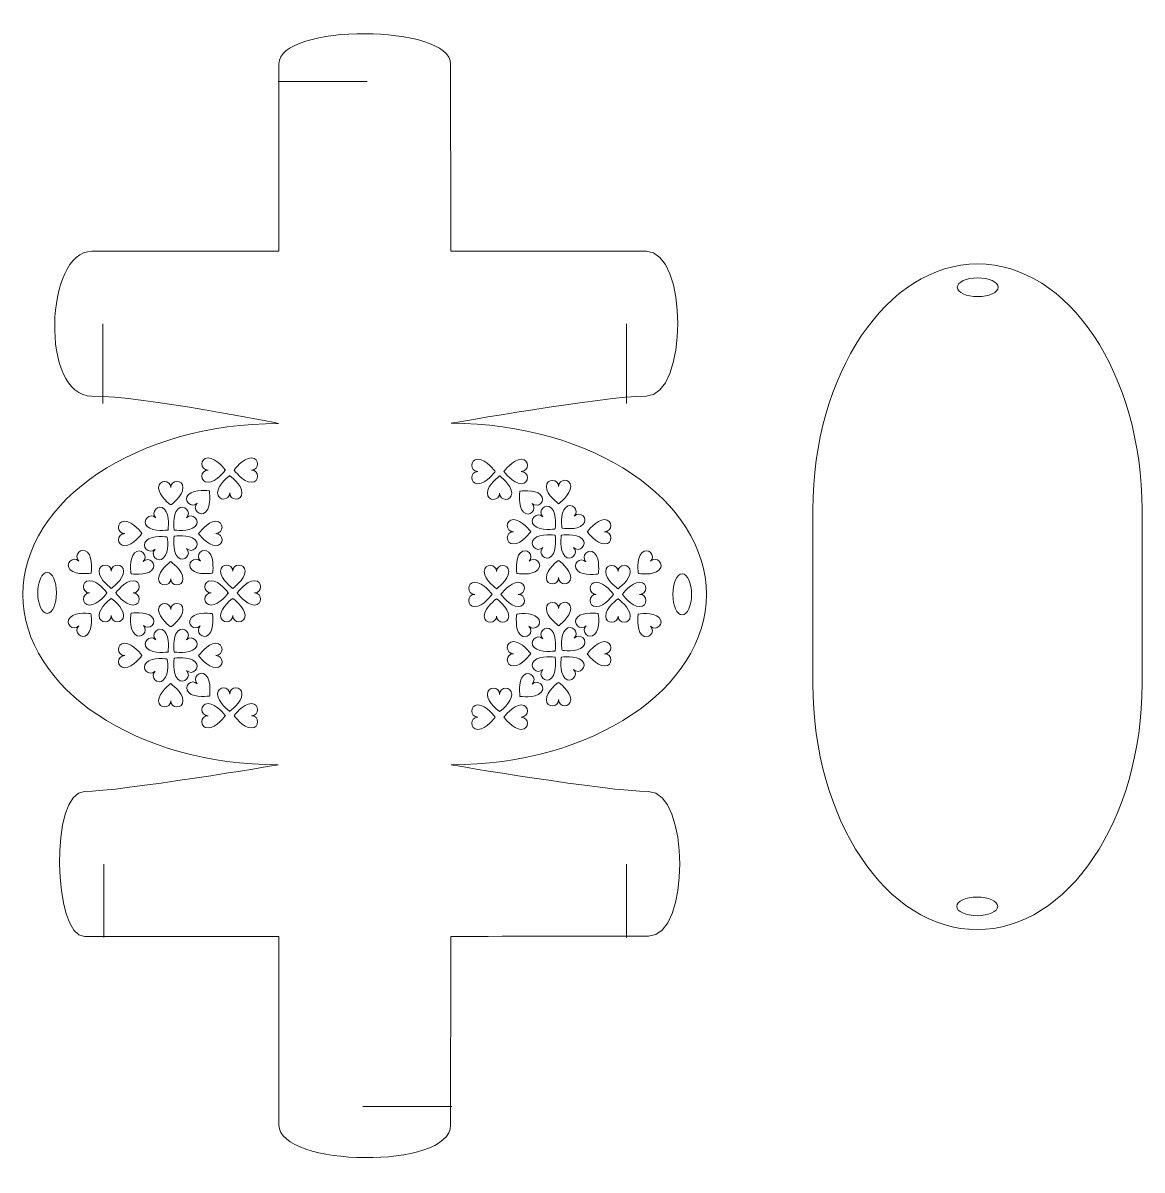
# Model space of a CAD drawing. Header units: inches. Extents: x 17 to 308, y -1 to 297.
import ezdxf

# ---------------------------------------------------------------- set-up
doc = ezdxf.new("R2010")
doc.units = ezdxf.units.IN
doc.header["$MEASUREMENT"] = 0
doc.layers.add('レイヤー 2', color=7, linetype='Continuous')

# ---------------------------------------------------------------- blocks, each defined once
blk = doc.blocks.new('block 5')
at = {"layer": 'レイヤー 2', "color": 179, "lineweight": 13, "true_color": 0x221714}
for points in [[(157.07, 165.92), (157.07, 165.92), (160.95, 165.31), (162.49, 166.85), (164.02, 168.38), (161.73, 170.57), (160.24, 169.09), (161.73, 170.57), (159.53, 172.87), (158, 171.33), (156.46, 169.8), (157.07, 165.92), (157.07, 165.92)], [(155.25, 165.72), (155.25, 165.72), (155.86, 169.59), (154.32, 171.13), (152.79, 172.66), (150.6, 170.37), (152.08, 168.89), (150.6, 170.37), (148.3, 168.18), (149.84, 166.64), (151.37, 165.11), (155.25, 165.72), (155.25, 165.72)], [(155.25, 164.1), (155.25, 164.1), (151.37, 164.71), (149.84, 163.17), (148.3, 161.64), (150.6, 159.44), (152.08, 160.93), (150.6, 159.44), (152.79, 157.15), (154.32, 158.68), (155.86, 160.22), (155.25, 164.1), (155.25, 164.1)], [(156.87, 164.1), (156.87, 164.1), (156.26, 160.22), (157.8, 158.68), (159.33, 157.15), (161.53, 159.44), (160.04, 160.93), (161.53, 159.44), (163.82, 161.64), (162.28, 163.17), (160.75, 164.71), (156.87, 164.1), (156.87, 164.1)]]:
    blk.add_open_spline(points, degree=3, knots=[0, 0, 0, 0, 1, 1, 1, 2, 2, 2, 3, 3, 3, 4, 4, 4, 4], dxfattribs=at)
blk = doc.blocks.new('block 4')
at = {"layer": 'レイヤー 2', "color": 179, "lineweight": 13, "true_color": 0x221714}
for points in [[(156.18, 172.27), (156.18, 172.27), (159.35, 174.6), (159.33, 176.77), (159.32, 178.94), (156.15, 178.85), (156.16, 176.75), (156.15, 178.85), (152.98, 178.91), (152.99, 176.74), (153, 174.56), (156.18, 172.27), (156.18, 172.27)], [(148.94, 165.03), (148.94, 165.03), (146.61, 168.19), (144.44, 168.18), (142.27, 168.17), (142.35, 165), (144.45, 165.01), (142.35, 165), (142.3, 161.82), (144.47, 161.84), (146.64, 161.85), (148.94, 165.03), (148.94, 165.03)], [(163.62, 164.99), (163.62, 164.99), (165.95, 161.82), (168.12, 161.84), (170.3, 161.85), (170.21, 165.02), (168.11, 165.01), (170.21, 165.02), (170.26, 168.19), (168.09, 168.18), (165.92, 168.17), (163.62, 164.99), (163.62, 164.99)], [(156.14, 157.58), (156.14, 157.58), (152.98, 155.25), (152.99, 153.08), (153, 150.91), (156.17, 151), (156.16, 153.1), (156.17, 151), (159.35, 150.94), (159.33, 153.11), (159.32, 155.29), (156.14, 157.58), (156.14, 157.58)]]:
    blk.add_open_spline(points, degree=3, knots=[0, 0, 0, 0, 1, 1, 1, 2, 2, 2, 3, 3, 3, 4, 4, 4, 4], dxfattribs=at)
at = {"layer": 'レイヤー 2'}
blk.add_blockref('block 5', (0, 0), dxfattribs=at)
blk = doc.blocks.new('block 7')
at = {"layer": 'レイヤー 2', "color": 179, "lineweight": 13, "true_color": 0x221714}
for points in [[(155.25, 134.04), (155.25, 134.04), (155.86, 137.92), (154.32, 139.45), (152.79, 140.99), (150.6, 138.7), (152.08, 137.21), (150.6, 138.7), (148.3, 136.5), (149.84, 134.97), (151.37, 133.43), (155.25, 134.04), (155.25, 134.04)], [(157.07, 134.24), (157.07, 134.24), (160.95, 133.63), (162.49, 135.17), (164.02, 136.71), (161.73, 138.9), (160.24, 137.41), (161.73, 138.9), (159.53, 141.19), (158, 139.66), (156.46, 138.12), (157.07, 134.24), (157.07, 134.24)], [(155.25, 132.42), (155.25, 132.42), (151.37, 133.03), (149.84, 131.5), (148.3, 129.96), (150.6, 127.77), (152.08, 129.25), (150.6, 127.77), (152.79, 125.47), (154.32, 127.01), (155.86, 128.55), (155.25, 132.42), (155.25, 132.42)], [(156.87, 132.42), (156.87, 132.42), (156.26, 128.54), (157.8, 127.01), (159.33, 125.47), (161.53, 127.77), (160.04, 129.25), (161.53, 127.77), (163.82, 129.96), (162.28, 131.5), (160.75, 133.03), (156.87, 132.42), (156.87, 132.42)]]:
    blk.add_open_spline(points, degree=3, knots=[0, 0, 0, 0, 1, 1, 1, 2, 2, 2, 3, 3, 3, 4, 4, 4, 4], dxfattribs=at)
blk = doc.blocks.new('block 6')
at = {"layer": 'レイヤー 2', "color": 179, "lineweight": 13, "true_color": 0x221714}
for points in [[(156.18, 140.59), (156.18, 140.59), (159.35, 142.92), (159.33, 145.09), (159.32, 147.26), (156.15, 147.18), (156.16, 145.08), (156.15, 147.18), (152.98, 147.23), (152.99, 145.06), (153, 142.89), (156.18, 140.59), (156.18, 140.59)], [(148.94, 133.36), (148.94, 133.36), (146.61, 136.52), (144.44, 136.51), (142.27, 136.49), (142.35, 133.32), (144.45, 133.33), (142.35, 133.32), (142.3, 130.15), (144.47, 130.16), (146.64, 130.17), (148.94, 133.36), (148.94, 133.36)], [(163.62, 133.31), (163.62, 133.31), (165.95, 130.15), (168.12, 130.16), (170.3, 130.17), (170.21, 133.34), (168.11, 133.33), (170.21, 133.34), (170.26, 136.52), (168.09, 136.51), (165.92, 136.49), (163.62, 133.31), (163.62, 133.31)], [(156.14, 125.91), (156.14, 125.91), (152.98, 123.58), (152.99, 121.41), (153, 119.23), (156.17, 119.32), (156.16, 121.42), (156.17, 119.32), (159.35, 119.27), (159.33, 121.44), (159.32, 123.61), (156.14, 125.91), (156.14, 125.91)]]:
    blk.add_open_spline(points, degree=3, knots=[0, 0, 0, 0, 1, 1, 1, 2, 2, 2, 3, 3, 3, 4, 4, 4, 4], dxfattribs=at)
at = {"layer": 'レイヤー 2'}
blk.add_blockref('block 7', (0, 0), dxfattribs=at)
blk = doc.blocks.new('block 9')
at = {"layer": 'レイヤー 2', "color": 179, "lineweight": 13, "true_color": 0x221714}
for points in [[(171.58, 150.18), (171.58, 150.18), (174.75, 152.49), (174.75, 154.66), (174.75, 156.83), (171.58, 156.76), (171.58, 154.66), (171.58, 156.76), (168.4, 156.83), (168.4, 154.66), (168.4, 152.49), (171.58, 150.18), (171.58, 150.18)], [(170.43, 148.75), (170.43, 148.75), (168.12, 151.92), (165.95, 151.92), (163.78, 151.92), (163.85, 148.75), (165.95, 148.75), (163.85, 148.75), (163.78, 145.57), (165.95, 145.57), (168.12, 145.57), (170.43, 148.75), (170.43, 148.75)], [(172.72, 148.75), (172.72, 148.75), (175.03, 145.57), (177.2, 145.57), (179.38, 145.57), (179.31, 148.75), (177.2, 148.75), (179.31, 148.75), (179.38, 151.92), (177.2, 151.92), (175.03, 151.92), (172.72, 148.75), (172.72, 148.75)], [(171.58, 147.6), (171.58, 147.6), (168.4, 145.29), (168.4, 143.12), (168.4, 140.95), (171.58, 141.02), (171.58, 143.12), (171.58, 141.02), (174.75, 140.95), (174.75, 143.12), (174.75, 145.29), (171.58, 147.6), (171.58, 147.6)]]:
    blk.add_open_spline(points, degree=3, knots=[0, 0, 0, 0, 1, 1, 1, 2, 2, 2, 3, 3, 3, 4, 4, 4, 4], dxfattribs=at)
blk = doc.blocks.new('block 8')
at = {"layer": 'レイヤー 2', "color": 179, "lineweight": 13, "true_color": 0x221714}
for points in [[(166.46, 154.04), (166.46, 154.04), (167.05, 157.92), (165.5, 159.45), (163.96, 160.98), (161.78, 158.67), (163.27, 157.19), (161.78, 158.67), (159.5, 156.47), (161.04, 154.94), (162.58, 153.41), (166.46, 154.04), (166.46, 154.04)], [(176.87, 154.15), (176.87, 154.15), (180.75, 153.56), (182.28, 155.1), (183.81, 156.65), (181.5, 158.83), (180.02, 157.34), (181.5, 158.83), (179.3, 161.11), (177.77, 159.57), (176.24, 158.02), (176.87, 154.15), (176.87, 154.15)], [(166.45, 143.8), (166.45, 143.8), (162.57, 144.38), (161.04, 142.84), (159.52, 141.3), (161.82, 139.12), (163.3, 140.61), (161.82, 139.12), (164.02, 136.83), (165.55, 138.38), (167.08, 139.92), (166.45, 143.8), (166.45, 143.8)], [(176.81, 143.62), (176.81, 143.62), (176.22, 139.74), (177.77, 138.21), (179.31, 136.68), (181.49, 138.99), (180, 140.47), (181.49, 138.99), (183.77, 141.19), (182.23, 142.72), (180.69, 144.25), (176.81, 143.62), (176.81, 143.62)]]:
    blk.add_open_spline(points, degree=3, knots=[0, 0, 0, 0, 1, 1, 1, 2, 2, 2, 3, 3, 3, 4, 4, 4, 4], dxfattribs=at)
at = {"layer": 'レイヤー 2'}
blk.add_blockref('block 9', (0, 0), dxfattribs=at)
blk = doc.blocks.new('block 11')
at = {"layer": 'レイヤー 2', "color": 179, "lineweight": 13, "true_color": 0x221714}
for points in [[(140.06, 150.18), (140.06, 150.18), (143.23, 152.49), (143.23, 154.66), (143.23, 156.83), (140.06, 156.76), (140.06, 154.66), (140.06, 156.76), (136.89, 156.83), (136.89, 154.66), (136.89, 152.49), (140.06, 150.18), (140.06, 150.18)], [(138.92, 148.75), (138.92, 148.75), (136.61, 151.92), (134.43, 151.92), (132.26, 151.92), (132.33, 148.75), (134.43, 148.75), (132.33, 148.75), (132.26, 145.57), (134.43, 145.57), (136.61, 145.57), (138.92, 148.75), (138.92, 148.75)], [(141.2, 148.75), (141.2, 148.75), (143.52, 145.57), (145.69, 145.57), (147.86, 145.57), (147.79, 148.75), (145.69, 148.75), (147.79, 148.75), (147.86, 151.92), (145.69, 151.92), (143.52, 151.92), (141.2, 148.75), (141.2, 148.75)], [(140.06, 147.6), (140.06, 147.6), (136.89, 145.29), (136.89, 143.12), (136.89, 140.95), (140.06, 141.02), (140.06, 143.12), (140.06, 141.02), (143.23, 140.95), (143.23, 143.12), (143.23, 145.29), (140.06, 147.6), (140.06, 147.6)]]:
    blk.add_open_spline(points, degree=3, knots=[0, 0, 0, 0, 1, 1, 1, 2, 2, 2, 3, 3, 3, 4, 4, 4, 4], dxfattribs=at)
blk = doc.blocks.new('block 10')
at = {"layer": 'レイヤー 2', "color": 179, "lineweight": 13, "true_color": 0x221714}
for points in [[(145.35, 154.15), (145.35, 154.15), (149.23, 153.56), (150.76, 155.1), (152.29, 156.65), (149.99, 158.83), (148.51, 157.34), (149.99, 158.83), (147.78, 161.11), (146.25, 159.57), (144.73, 158.02), (145.35, 154.15), (145.35, 154.15)], [(145.3, 143.62), (145.3, 143.62), (144.71, 139.74), (146.25, 138.21), (147.79, 136.68), (149.98, 138.99), (148.48, 140.47), (149.98, 138.99), (152.26, 141.19), (150.71, 142.72), (149.17, 144.25), (145.3, 143.62), (145.3, 143.62)]]:
    blk.add_open_spline(points, degree=3, knots=[0, 0, 0, 0, 1, 1, 1, 2, 2, 2, 3, 3, 3, 4, 4, 4, 4], dxfattribs=at)
at = {"layer": 'レイヤー 2'}
blk.add_blockref('block 11', (0, 0), dxfattribs=at)
blk = doc.blocks.new('block 3')
at = {"layer": 'レイヤー 2'}
for name in ['block 4', 'block 10', 'block 8', 'block 6']:
    blk.add_blockref(name, (0, 0), dxfattribs=at)
blk = doc.blocks.new('block 13')
at = {"layer": 'レイヤー 2', "color": 179, "lineweight": 13, "true_color": 0x221714}
for points in [[(139.71, 180.64), (139.71, 180.64), (137.4, 183.81), (135.22, 183.81), (133.05, 183.81), (133.12, 180.64), (135.22, 180.64), (133.12, 180.64), (133.05, 177.47), (135.22, 177.47), (137.4, 177.47), (139.71, 180.64), (139.71, 180.64)], [(141.99, 180.64), (141.99, 180.64), (144.31, 177.47), (146.48, 177.47), (148.65, 177.47), (148.58, 180.64), (146.48, 180.64), (148.58, 180.64), (148.65, 183.81), (146.48, 183.81), (144.31, 183.81), (141.99, 180.64), (141.99, 180.64)], [(140.85, 179.5), (140.85, 179.5), (137.68, 177.18), (137.68, 175.01), (137.68, 172.84), (140.85, 172.91), (140.85, 175.01), (140.85, 172.91), (144.02, 172.84), (144.02, 175.01), (144.02, 177.18), (140.85, 179.5), (140.85, 179.5)]]:
    blk.add_open_spline(points, degree=3, knots=[0, 0, 0, 0, 1, 1, 1, 2, 2, 2, 3, 3, 3, 4, 4, 4, 4], dxfattribs=at)
blk = doc.blocks.new('block 12')
at = {"layer": 'レイヤー 2', "color": 179, "lineweight": 13, "true_color": 0x221714}
blk.add_open_spline([(146.09, 175.51), (146.09, 175.51), (145.5, 171.63), (147.04, 170.11), (148.58, 168.58), (150.77, 170.88), (149.27, 172.36), (150.77, 170.88), (153.05, 173.09), (151.5, 174.62), (149.96, 176.14), (146.09, 175.51), (146.09, 175.51)], degree=3, knots=[0, 0, 0, 0, 1, 1, 1, 2, 2, 2, 3, 3, 3, 4, 4, 4, 4], dxfattribs=at)
at = {"layer": 'レイヤー 2'}
blk.add_blockref('block 13', (0, 0), dxfattribs=at)
blk = doc.blocks.new('block 15')
at = {"layer": 'レイヤー 2', "color": 179, "lineweight": 13, "true_color": 0x221714}
for points in [[(140.85, 118.3), (140.85, 118.3), (144.02, 120.61), (144.02, 122.78), (144.02, 124.95), (140.85, 124.88), (140.85, 122.78), (140.85, 124.88), (137.68, 124.95), (137.68, 122.78), (137.68, 120.61), (140.85, 118.3), (140.85, 118.3)], [(139.71, 116.87), (139.71, 116.87), (137.4, 120.04), (135.22, 120.04), (133.05, 120.04), (133.12, 116.87), (135.22, 116.87), (133.12, 116.87), (133.05, 113.7), (135.22, 113.7), (137.4, 113.7), (139.71, 116.87), (139.71, 116.87)], [(141.99, 116.87), (141.99, 116.87), (144.31, 113.7), (146.48, 113.7), (148.65, 113.7), (148.58, 116.87), (146.48, 116.87), (148.58, 116.87), (148.65, 120.04), (146.48, 120.04), (144.31, 120.04), (141.99, 116.87), (141.99, 116.87)]]:
    blk.add_open_spline(points, degree=3, knots=[0, 0, 0, 0, 1, 1, 1, 2, 2, 2, 3, 3, 3, 4, 4, 4, 4], dxfattribs=at)
blk = doc.blocks.new('block 14')
at = {"layer": 'レイヤー 2', "color": 179, "lineweight": 13, "true_color": 0x221714}
blk.add_open_spline([(146.14, 122.27), (146.14, 122.27), (150.02, 121.68), (151.55, 123.23), (153.08, 124.77), (150.78, 126.95), (149.3, 125.46), (150.78, 126.95), (148.57, 129.23), (147.04, 127.69), (145.52, 126.15), (146.14, 122.27), (146.14, 122.27)], degree=3, knots=[0, 0, 0, 0, 1, 1, 1, 2, 2, 2, 3, 3, 3, 4, 4, 4, 4], dxfattribs=at)
at = {"layer": 'レイヤー 2'}
blk.add_blockref('block 15', (0, 0), dxfattribs=at)
blk = doc.blocks.new('block 2')
at = {"layer": 'レイヤー 2'}
for name in ['block 12', 'block 3', 'block 14']:
    blk.add_blockref(name, (0, 0), dxfattribs=at)
blk = doc.blocks.new('block 19')
at = {"layer": 'レイヤー 2', "color": 179, "lineweight": 13, "true_color": 0x221714}
for points in [[(54.81, 133.78), (54.81, 133.78), (55.42, 137.66), (53.88, 139.19), (52.35, 140.73), (50.16, 138.44), (51.64, 136.95), (50.16, 138.44), (47.86, 136.24), (49.4, 134.71), (50.93, 133.17), (54.81, 133.78), (54.81, 133.78)], [(56.43, 133.78), (56.43, 133.78), (60.31, 133.17), (61.84, 134.71), (63.38, 136.24), (61.09, 138.44), (59.6, 136.95), (61.09, 138.44), (58.89, 140.73), (57.36, 139.19), (55.82, 137.66), (56.43, 133.78), (56.43, 133.78)], [(54.61, 131.96), (54.61, 131.96), (50.73, 132.57), (49.2, 131.03), (47.66, 129.5), (49.95, 127.3), (51.44, 128.79), (49.95, 127.3), (52.15, 125.01), (53.68, 126.55), (55.22, 128.08), (54.61, 131.96), (54.61, 131.96)], [(56.43, 132.16), (56.43, 132.16), (55.82, 128.28), (57.36, 126.75), (58.89, 125.21), (61.09, 127.51), (59.6, 128.99), (61.09, 127.51), (63.38, 129.7), (61.84, 131.23), (60.31, 132.77), (56.43, 132.16), (56.43, 132.16)]]:
    blk.add_open_spline(points, degree=3, knots=[0, 0, 0, 0, 1, 1, 1, 2, 2, 2, 3, 3, 3, 4, 4, 4, 4], dxfattribs=at)
blk = doc.blocks.new('block 18')
at = {"layer": 'レイヤー 2', "color": 179, "lineweight": 13, "true_color": 0x221714}
for points in [[(55.54, 140.3), (55.54, 140.3), (58.7, 142.62), (58.69, 144.8), (58.68, 146.97), (55.51, 146.88), (55.52, 144.78), (55.51, 146.88), (52.34, 146.94), (52.35, 144.76), (52.36, 142.59), (55.54, 140.3), (55.54, 140.3)], [(48.06, 132.89), (48.06, 132.89), (45.73, 136.05), (43.56, 136.04), (41.38, 136.03), (41.47, 132.86), (43.57, 132.87), (41.47, 132.86), (41.42, 129.69), (43.59, 129.7), (45.76, 129.71), (48.06, 132.89), (48.06, 132.89)], [(62.74, 132.85), (62.74, 132.85), (65.07, 129.69), (67.24, 129.7), (69.42, 129.71), (69.33, 132.88), (67.23, 132.87), (69.33, 132.88), (69.38, 136.05), (67.21, 136.04), (65.04, 136.03), (62.74, 132.85), (62.74, 132.85)], [(55.5, 125.61), (55.5, 125.61), (52.34, 123.28), (52.35, 121.11), (52.36, 118.94), (55.53, 119.02), (55.52, 121.13), (55.53, 119.02), (58.7, 118.97), (58.69, 121.14), (58.68, 123.31), (55.5, 125.61), (55.5, 125.61)]]:
    blk.add_open_spline(points, degree=3, knots=[0, 0, 0, 0, 1, 1, 1, 2, 2, 2, 3, 3, 3, 4, 4, 4, 4], dxfattribs=at)
at = {"layer": 'レイヤー 2'}
blk.add_blockref('block 19', (0, 0), dxfattribs=at)
blk = doc.blocks.new('block 21')
at = {"layer": 'レイヤー 2', "color": 179, "lineweight": 13, "true_color": 0x221714}
for points in [[(54.81, 165.45), (54.81, 165.45), (55.42, 169.33), (53.88, 170.87), (52.35, 172.4), (50.16, 170.11), (51.64, 168.62), (50.16, 170.11), (47.86, 167.92), (49.4, 166.38), (50.93, 164.85), (54.81, 165.45), (54.81, 165.45)], [(56.43, 165.45), (56.43, 165.45), (60.31, 164.85), (61.84, 166.38), (63.38, 167.92), (61.09, 170.11), (59.6, 168.62), (61.09, 170.11), (58.89, 172.4), (57.36, 170.87), (55.82, 169.33), (56.43, 165.45), (56.43, 165.45)], [(54.61, 163.64), (54.61, 163.64), (50.73, 164.24), (49.2, 162.71), (47.66, 161.17), (49.95, 158.98), (51.44, 160.46), (49.95, 158.98), (52.15, 156.69), (53.68, 158.22), (55.22, 159.76), (54.61, 163.64), (54.61, 163.64)], [(56.43, 163.84), (56.43, 163.84), (55.82, 159.96), (57.36, 158.42), (58.89, 156.89), (61.09, 159.18), (59.6, 160.67), (61.09, 159.18), (63.38, 161.37), (61.84, 162.91), (60.31, 164.45), (56.43, 163.84), (56.43, 163.84)]]:
    blk.add_open_spline(points, degree=3, knots=[0, 0, 0, 0, 1, 1, 1, 2, 2, 2, 3, 3, 3, 4, 4, 4, 4], dxfattribs=at)
blk = doc.blocks.new('block 20')
at = {"layer": 'レイヤー 2', "color": 179, "lineweight": 13, "true_color": 0x221714}
for points in [[(55.54, 171.97), (55.54, 171.97), (58.7, 174.3), (58.69, 176.47), (58.68, 178.64), (55.51, 178.56), (55.52, 176.46), (55.51, 178.56), (52.34, 178.61), (52.35, 176.44), (52.36, 174.27), (55.54, 171.97), (55.54, 171.97)], [(48.06, 164.57), (48.06, 164.57), (45.73, 167.73), (43.56, 167.72), (41.38, 167.71), (41.47, 164.53), (43.57, 164.54), (41.47, 164.53), (41.42, 161.36), (43.59, 161.37), (45.76, 161.38), (48.06, 164.57), (48.06, 164.57)], [(62.74, 164.52), (62.74, 164.52), (65.07, 161.36), (67.24, 161.37), (69.42, 161.38), (69.33, 164.56), (67.23, 164.54), (69.33, 164.56), (69.38, 167.73), (67.21, 167.72), (65.04, 167.71), (62.74, 164.52), (62.74, 164.52)], [(55.5, 157.28), (55.5, 157.28), (52.34, 154.96), (52.35, 152.78), (52.36, 150.61), (55.53, 150.7), (55.52, 152.8), (55.53, 150.7), (58.7, 150.65), (58.69, 152.82), (58.68, 154.99), (55.5, 157.28), (55.5, 157.28)]]:
    blk.add_open_spline(points, degree=3, knots=[0, 0, 0, 0, 1, 1, 1, 2, 2, 2, 3, 3, 3, 4, 4, 4, 4], dxfattribs=at)
at = {"layer": 'レイヤー 2'}
blk.add_blockref('block 21', (0, 0), dxfattribs=at)
blk = doc.blocks.new('block 23')
at = {"layer": 'レイヤー 2', "color": 179, "lineweight": 13, "true_color": 0x221714}
for points in [[(40.1, 150.28), (40.1, 150.28), (43.28, 152.59), (43.28, 154.76), (43.28, 156.93), (40.1, 156.86), (40.1, 154.76), (40.1, 156.86), (36.93, 156.93), (36.93, 154.76), (36.93, 152.59), (40.1, 150.28), (40.1, 150.28)], [(38.96, 149.13), (38.96, 149.13), (36.65, 152.3), (34.48, 152.3), (32.31, 152.3), (32.38, 149.13), (34.48, 149.13), (32.38, 149.13), (32.31, 145.96), (34.48, 145.96), (36.65, 145.96), (38.96, 149.13), (38.96, 149.13)], [(41.25, 149.13), (41.25, 149.13), (43.56, 145.96), (45.73, 145.96), (47.9, 145.96), (47.83, 149.13), (45.73, 149.13), (47.83, 149.13), (47.9, 152.3), (45.73, 152.3), (43.56, 152.3), (41.25, 149.13), (41.25, 149.13)], [(40.1, 147.7), (40.1, 147.7), (36.93, 145.39), (36.93, 143.22), (36.93, 141.05), (40.1, 141.12), (40.1, 143.22), (40.1, 141.12), (43.28, 141.05), (43.28, 143.22), (43.28, 145.39), (40.1, 147.7), (40.1, 147.7)]]:
    blk.add_open_spline(points, degree=3, knots=[0, 0, 0, 0, 1, 1, 1, 2, 2, 2, 3, 3, 3, 4, 4, 4, 4], dxfattribs=at)
blk = doc.blocks.new('block 22')
at = {"layer": 'レイヤー 2', "color": 179, "lineweight": 13, "true_color": 0x221714}
for points in [[(34.87, 154.26), (34.87, 154.26), (35.46, 158.14), (33.91, 159.67), (32.37, 161.19), (30.19, 158.89), (31.68, 157.41), (30.19, 158.89), (27.91, 156.68), (29.45, 155.16), (30.99, 153.63), (34.87, 154.26), (34.87, 154.26)], [(45.23, 154.08), (45.23, 154.08), (49.11, 153.49), (50.64, 155.04), (52.17, 156.58), (49.86, 158.76), (48.38, 157.27), (49.86, 158.76), (47.66, 161.04), (46.13, 159.5), (44.6, 157.96), (45.23, 154.08), (45.23, 154.08)], [(34.81, 143.73), (34.81, 143.73), (30.93, 144.32), (29.4, 142.77), (27.87, 141.23), (30.18, 139.05), (31.66, 140.54), (30.18, 139.05), (32.38, 136.77), (33.91, 138.31), (35.44, 139.85), (34.81, 143.73), (34.81, 143.73)], [(45.22, 143.84), (45.22, 143.84), (44.63, 139.96), (46.18, 138.43), (47.72, 136.9), (49.9, 139.21), (48.41, 140.68), (49.9, 139.21), (52.18, 141.41), (50.64, 142.94), (49.1, 144.47), (45.22, 143.84), (45.22, 143.84)]]:
    blk.add_open_spline(points, degree=3, knots=[0, 0, 0, 0, 1, 1, 1, 2, 2, 2, 3, 3, 3, 4, 4, 4, 4], dxfattribs=at)
at = {"layer": 'レイヤー 2'}
blk.add_blockref('block 23', (0, 0), dxfattribs=at)
blk = doc.blocks.new('block 25')
at = {"layer": 'レイヤー 2', "color": 179, "lineweight": 13, "true_color": 0x221714}
for points in [[(71.62, 150.28), (71.62, 150.28), (74.79, 152.59), (74.79, 154.76), (74.79, 156.93), (71.62, 156.86), (71.62, 154.76), (71.62, 156.86), (68.45, 156.93), (68.45, 154.76), (68.45, 152.59), (71.62, 150.28), (71.62, 150.28)], [(70.48, 149.13), (70.48, 149.13), (68.17, 152.3), (65.99, 152.3), (63.82, 152.3), (63.89, 149.13), (65.99, 149.13), (63.89, 149.13), (63.82, 145.96), (65.99, 145.96), (68.16, 145.96), (70.48, 149.13), (70.48, 149.13)], [(72.76, 149.13), (72.76, 149.13), (75.08, 145.96), (77.25, 145.96), (79.42, 145.96), (79.35, 149.13), (77.25, 149.13), (79.35, 149.13), (79.42, 152.3), (77.25, 152.3), (75.08, 152.3), (72.76, 149.13), (72.76, 149.13)], [(71.62, 147.7), (71.62, 147.7), (68.45, 145.39), (68.45, 143.22), (68.45, 141.05), (71.62, 141.12), (71.62, 143.22), (71.62, 141.12), (74.79, 141.05), (74.79, 143.22), (74.79, 145.39), (71.62, 147.7), (71.62, 147.7)]]:
    blk.add_open_spline(points, degree=3, knots=[0, 0, 0, 0, 1, 1, 1, 2, 2, 2, 3, 3, 3, 4, 4, 4, 4], dxfattribs=at)
blk = doc.blocks.new('block 24')
at = {"layer": 'レイヤー 2', "color": 179, "lineweight": 13, "true_color": 0x221714}
for points in [[(66.38, 154.26), (66.38, 154.26), (66.97, 158.14), (65.43, 159.67), (63.89, 161.19), (61.7, 158.89), (63.2, 157.41), (61.7, 158.89), (59.42, 156.68), (60.97, 155.16), (62.51, 153.63), (66.38, 154.26), (66.38, 154.26)], [(66.33, 143.73), (66.33, 143.73), (62.45, 144.32), (60.92, 142.77), (59.39, 141.23), (61.69, 139.05), (63.17, 140.54), (61.69, 139.05), (63.9, 136.77), (65.43, 138.31), (66.96, 139.85), (66.33, 143.73), (66.33, 143.73)]]:
    blk.add_open_spline(points, degree=3, knots=[0, 0, 0, 0, 1, 1, 1, 2, 2, 2, 3, 3, 3, 4, 4, 4, 4], dxfattribs=at)
at = {"layer": 'レイヤー 2'}
blk.add_blockref('block 25', (0, 0), dxfattribs=at)
blk = doc.blocks.new('block 17')
at = {"layer": 'レイヤー 2'}
for name in ['block 20', 'block 22', 'block 24', 'block 18']:
    blk.add_blockref(name, (0, 0), dxfattribs=at)
blk = doc.blocks.new('block 27')
at = {"layer": 'レイヤー 2', "color": 179, "lineweight": 13, "true_color": 0x221714}
for points in [[(70.83, 118.38), (70.83, 118.38), (74, 120.69), (74, 122.87), (74, 125.04), (70.83, 124.97), (70.83, 122.87), (70.83, 124.97), (67.66, 125.04), (67.66, 122.87), (67.66, 120.69), (70.83, 118.38), (70.83, 118.38)], [(69.69, 117.24), (69.69, 117.24), (67.38, 120.41), (65.2, 120.41), (63.03, 120.41), (63.1, 117.24), (65.2, 117.24), (63.1, 117.24), (63.03, 114.07), (65.2, 114.07), (67.37, 114.07), (69.69, 117.24), (69.69, 117.24)], [(71.97, 117.24), (71.97, 117.24), (74.29, 114.07), (76.46, 114.07), (78.63, 114.07), (78.56, 117.24), (76.46, 117.24), (78.56, 117.24), (78.63, 120.41), (76.46, 120.41), (74.29, 120.41), (71.97, 117.24), (71.97, 117.24)]]:
    blk.add_open_spline(points, degree=3, knots=[0, 0, 0, 0, 1, 1, 1, 2, 2, 2, 3, 3, 3, 4, 4, 4, 4], dxfattribs=at)
blk = doc.blocks.new('block 26')
at = {"layer": 'レイヤー 2', "color": 179, "lineweight": 13, "true_color": 0x221714}
blk.add_open_spline([(65.6, 122.36), (65.6, 122.36), (66.18, 126.24), (64.64, 127.77), (63.1, 129.3), (60.91, 127), (62.41, 125.52), (60.91, 127), (58.63, 124.79), (60.18, 123.26), (61.72, 121.73), (65.6, 122.36), (65.6, 122.36)], degree=3, knots=[0, 0, 0, 0, 1, 1, 1, 2, 2, 2, 3, 3, 3, 4, 4, 4, 4], dxfattribs=at)
at = {"layer": 'レイヤー 2'}
blk.add_blockref('block 27', (0, 0), dxfattribs=at)
blk = doc.blocks.new('block 29')
at = {"layer": 'レイヤー 2', "color": 179, "lineweight": 13, "true_color": 0x221714}
for points in [[(69.69, 181.01), (69.69, 181.01), (67.38, 184.18), (65.2, 184.18), (63.03, 184.18), (63.1, 181.01), (65.2, 181.01), (63.1, 181.01), (63.03, 177.84), (65.2, 177.84), (67.37, 177.84), (69.69, 181.01), (69.69, 181.01)], [(71.97, 181.01), (71.97, 181.01), (74.29, 177.84), (76.46, 177.84), (78.63, 177.84), (78.56, 181.01), (76.46, 181.01), (78.56, 181.01), (78.63, 184.18), (76.46, 184.18), (74.29, 184.18), (71.97, 181.01), (71.97, 181.01)], [(70.83, 179.58), (70.83, 179.58), (67.66, 177.27), (67.66, 175.1), (67.66, 172.92), (70.83, 172.99), (70.83, 175.1), (70.83, 172.99), (74, 172.92), (74, 175.1), (74, 177.27), (70.83, 179.58), (70.83, 179.58)]]:
    blk.add_open_spline(points, degree=3, knots=[0, 0, 0, 0, 1, 1, 1, 2, 2, 2, 3, 3, 3, 4, 4, 4, 4], dxfattribs=at)
blk = doc.blocks.new('block 28')
at = {"layer": 'レイヤー 2', "color": 179, "lineweight": 13, "true_color": 0x221714}
blk.add_open_spline([(65.54, 175.61), (65.54, 175.61), (61.66, 176.19), (60.13, 174.65), (58.6, 173.11), (60.9, 170.93), (62.38, 172.42), (60.9, 170.93), (63.11, 168.64), (64.64, 170.19), (66.17, 171.73), (65.54, 175.61), (65.54, 175.61)], degree=3, knots=[0, 0, 0, 0, 1, 1, 1, 2, 2, 2, 3, 3, 3, 4, 4, 4, 4], dxfattribs=at)
at = {"layer": 'レイヤー 2'}
blk.add_blockref('block 29', (0, 0), dxfattribs=at)
blk = doc.blocks.new('block 16')
at = {"layer": 'レイヤー 2'}
for name in ['block 28', 'block 17', 'block 26']:
    blk.add_blockref(name, (0, 0), dxfattribs=at)
blk = doc.blocks.new('block 30')
at = {"layer": 'レイヤー 2', "color": 179, "lineweight": 9, "true_color": 0x221714}
blk.add_open_spline([(264.78, 70.18), (261.85, 70.18), (259.47, 69.09), (259.47, 67.75), (259.47, 66.41), (261.85, 65.32), (264.78, 65.32), (267.72, 65.32), (270.1, 66.41), (270.1, 67.75), (270.1, 69.09), (267.72, 70.18), (264.78, 70.18)], degree=3, knots=[0, 0, 0, 0, 1, 1, 1, 2, 2, 2, 3, 3, 3, 4, 4, 4, 4], dxfattribs=at)
blk = doc.blocks.new('block 31')
at = {"layer": 'レイヤー 2', "color": 179, "lineweight": 9, "true_color": 0x221714}
blk.add_open_spline([(264.93, 226.05), (267.87, 226.05), (270.25, 227.14), (270.25, 228.48), (270.25, 229.82), (267.87, 230.91), (264.93, 230.91), (262, 230.91), (259.62, 229.82), (259.62, 228.48), (259.62, 227.14), (262, 226.05), (264.93, 226.05)], degree=3, knots=[0, 0, 0, 0, 1, 1, 1, 2, 2, 2, 3, 3, 3, 4, 4, 4, 4], dxfattribs=at)

msp = doc.modelspace()

# ---------------------------------------------------------------- linework, layer by layer
at = {"layer": 'レイヤー 2', "color": 179, "lineweight": 13, "true_color": 0x221714}
for points in [[(106.53, 281.86), (83.4, 281.86)], [(37.9, 218.97), (37.9, 198.34)], [(173.79, 218.97), (173.79, 198.34)], [(38.17, 59.68), (38.17, 78.67)], [(173.79, 78.67), (173.79, 59.68)], [(105.37, 15.78), (128.5, 15.78)]]:
    msp.add_lwpolyline(points, dxfattribs=at)
for points, knots in [([(128.26, 104.49), (164.84, 104.49), (194.51, 124.3), (194.51, 148.74), (194.51, 173.19), (164.84, 193.16), (128.26, 193.16), (128.26, 193.16), (167.91, 200.22), (178.86, 200.22), (189.8, 200.22), (189.88, 237.81), (178.86, 237.81), (167.83, 237.81), (128.19, 237.81), (128.19, 237.81), (128.19, 237.81), (128.14, 274.81), (128.14, 286.42), (128.14, 296.78), (83.6, 297.09), (83.6, 286.42), (83.6, 275.75), (83.6, 237.81), (83.6, 237.81), (83.6, 237.81), (47.26, 237.81), (35.06, 237.81), (22.86, 237.81), (21.52, 200.22), (35.06, 200.22), (48.6, 200.22), (83.5, 193.11), (83.5, 193.11), (46.92, 193.11), (17.17, 173.19), (17.17, 148.74), (17.17, 124.3), (46.84, 104.49), (83.42, 104.49), (83.42, 104.49), (42.2, 97.58), (33.14, 97.58), (24.07, 97.58), (24.94, 59.93), (33.14, 59.93), (41.34, 59.93), (83.61, 59.93), (83.61, 59.93), (83.61, 59.93), (83.61, 21.9), (83.61, 10.99), (83.61, 0.08), (128.14, -0.7), (128.14, 10.99), (128.14, 22.68), (128.19, 59.96), (128.19, 59.96), (128.19, 59.96), (168.54, 60), (179.49, 60), (190.43, 60), (190.2, 97.58), (179.49, 97.58), (168.77, 97.58), (128.26, 104.49), (128.26, 104.49)], [0, 0, 0, 0, 1, 1, 1, 2, 2, 2, 3, 3, 3, 4, 4, 4, 5, 5, 5, 6, 6, 6, 7, 7, 7, 8, 8, 8, 9, 9, 9, 10, 10, 10, 11, 11, 11, 12, 12, 12, 13, 13, 13, 14, 14, 14, 15, 15, 15, 16, 16, 16, 17, 17, 17, 18, 18, 18, 19, 19, 19, 20, 20, 20, 21, 21, 21, 22, 22, 22, 22]), ([(264.93, 234.52), (241.39, 234.52), (222.15, 205.94), (222.15, 170.71), (222.15, 170.71), (222.15, 125.52), (222.15, 125.52), (222.15, 90.29), (241.24, 61.71), (264.78, 61.71)], [0, 0, 0, 0, 1, 1, 1, 2, 2, 2, 3, 3, 3, 3]), ([(264.78, 61.71), (288.33, 61.71), (307.56, 90.29), (307.56, 125.52), (307.56, 125.52), (307.56, 170.71), (307.56, 170.71), (307.56, 205.94), (288.48, 234.52), (264.93, 234.52)], [0, 0, 0, 0, 1, 1, 1, 2, 2, 2, 3, 3, 3, 3])]:
    msp.add_open_spline(points, degree=3, knots=knots, dxfattribs=at)
at = {"layer": 'レイヤー 2', "color": 179, "lineweight": 9, "true_color": 0x221714}
for points in [[(25.88, 149.13), (25.88, 152.07), (24.79, 154.45), (23.45, 154.45), (22.11, 154.45), (21.02, 152.07), (21.02, 149.13), (21.02, 146.2), (22.11, 143.82), (23.45, 143.82), (24.79, 143.82), (25.88, 146.2), (25.88, 149.13)], [(185.81, 148.74), (185.81, 145.81), (186.89, 143.43), (188.23, 143.43), (189.58, 143.43), (190.66, 145.81), (190.66, 148.74), (190.66, 151.68), (189.58, 154.06), (188.23, 154.06), (186.89, 154.06), (185.81, 151.68), (185.81, 148.74)]]:
    msp.add_open_spline(points, degree=3, knots=[0, 0, 0, 0, 1, 1, 1, 2, 2, 2, 3, 3, 3, 4, 4, 4, 4], dxfattribs=at)

# ---------------------------------------------------------------- block references
at = {"layer": 'レイヤー 2'}
for name in ['block 31', 'block 16', 'block 2', 'block 30']:
    msp.add_blockref(name, (0, 0), dxfattribs=at)

doc.saveas('drawing.dxf')
